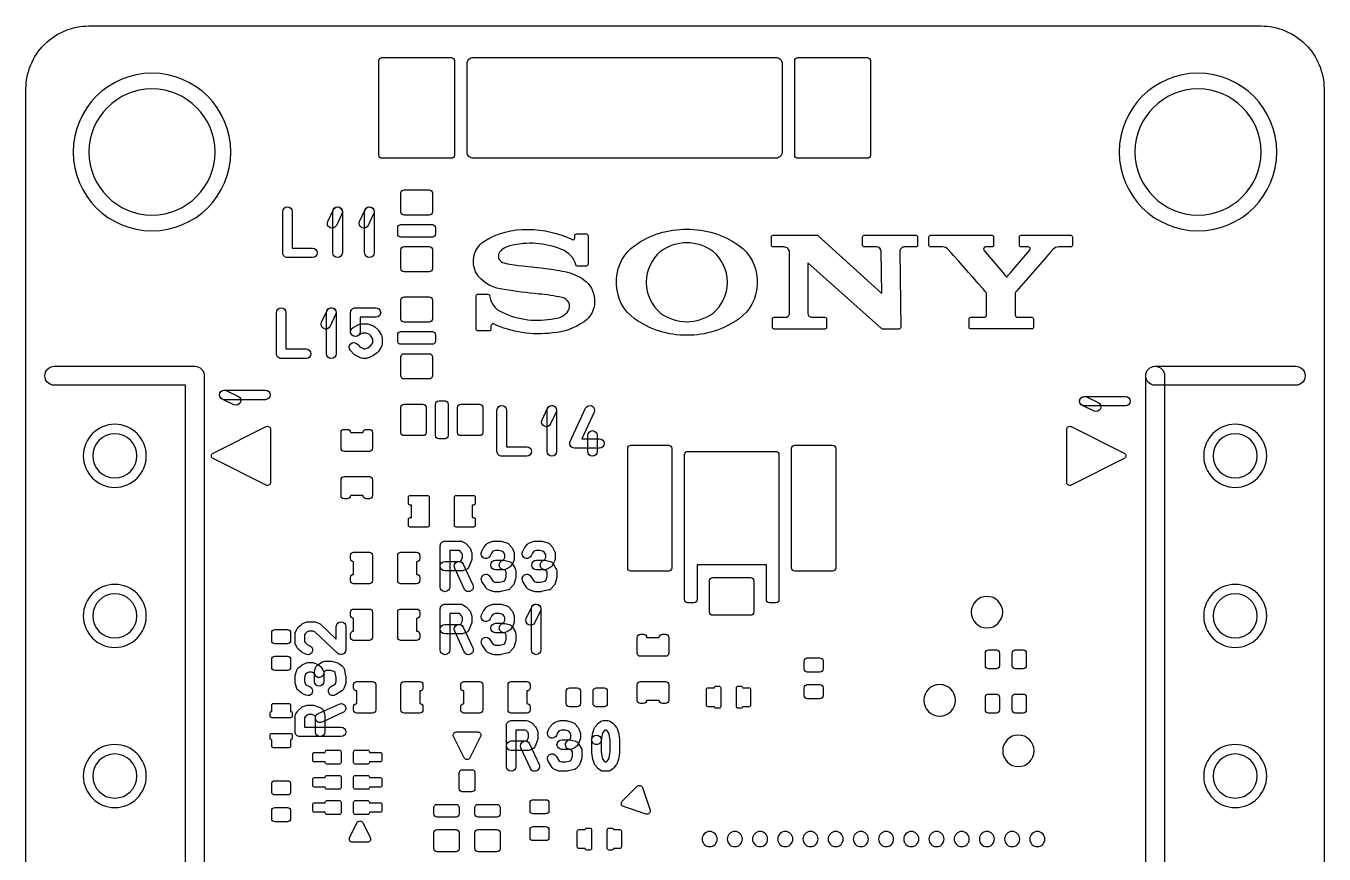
# Model space of a CAD drawing. Extents: x 0 to 20.6, y 0 to 50.
# Drawn here: x 0 to 20.6, y 36.86 to 50 of the extents above; entities that cross this region are included whole.
import ezdxf

# ---------------------------------------------------------------- set-up
doc = ezdxf.new("R2010")
doc.units = 0
for name, color, linetype in [('HOLE_1_6', 7, 'CONTINUOUS'), ('NC_Resist-A', 221, 'CONTINUOUS'), ('NC_Symbol-A', 140, 'CONTINUOUS'), ('OUTLINE', 7, 'CONTINUOUS')]:
    doc.layers.add(name, color=color, linetype=linetype)

msp = doc.modelspace()

# ---------------------------------------------------------------- linework, layer by layer
at = {"layer": 'HOLE_1_6'}
for points in [[(3, 48, 1), (1, 48, 1), (3, 48)], [(19.6, 48, 1), (17.6, 48, 1), (19.6, 48)], [(1.76, 43.18, 1), (1.06, 43.18, 1), (1.76, 43.18)], [(19.54, 43.18, 1), (18.84, 43.18, 1), (19.54, 43.18)], [(1.76, 40.64, 1), (1.06, 40.64, 1), (1.76, 40.64)], [(19.54, 40.64, 1), (18.84, 40.64, 1), (19.54, 40.64)], [(1.76, 38.1, 1), (1.06, 38.1, 1), (1.76, 38.1)], [(19.54, 38.1, 1), (18.84, 38.1, 1), (19.54, 38.1)]]:
    msp.add_lwpolyline(points, format="xyb", close=True, dxfattribs=at)
at = {"layer": 'NC_Resist-A'}
for points in [[(5.6, 49.45, -0.414214), (5.65, 49.5), (6.75, 49.5, -0.414214), (6.8, 49.45), (6.8, 47.95, -0.414214), (6.75, 47.9), (5.65, 47.9, -0.414214), (5.6, 47.95)], [(12.2, 49.45, -0.414214), (12.25, 49.5), (13.35, 49.5, -0.414214), (13.4, 49.45), (13.4, 47.95, -0.414214), (13.35, 47.9), (12.25, 47.9, -0.414214), (12.2, 47.95)], [(3.25, 48, 1), (0.75, 48, 1), (3.25, 48)], [(19.85, 48, 1), (17.35, 48, 1), (19.85, 48)], [(6.4, 47.4, -0.414214), (6.45, 47.35), (6.45, 47.05, -0.414214), (6.4, 47), (6, 47, -0.414214), (5.95, 47.05), (5.95, 47.35, -0.414214), (6, 47.4)], [(6.4, 46.5, -0.414214), (6.45, 46.45), (6.45, 46.15, -0.414214), (6.4, 46.1), (6, 46.1, -0.414214), (5.95, 46.15), (5.95, 46.45, -0.414214), (6, 46.5)], [(6.4, 45.7, -0.414214), (6.45, 45.65), (6.45, 45.35, -0.414214), (6.4, 45.3), (6, 45.3, -0.414214), (5.95, 45.35), (5.95, 45.65, -0.414214), (6, 45.7)], [(6.4, 44.8, -0.414214), (6.45, 44.75), (6.45, 44.45, -0.414214), (6.4, 44.4), (6, 44.4, -0.414214), (5.95, 44.45), (5.95, 44.75, -0.414214), (6, 44.8)], [(5.95, 43.95, -0.414214), (6, 44), (6.3, 44, -0.414214), (6.35, 43.95), (6.35, 43.55, -0.414214), (6.3, 43.5), (6, 43.5, -0.414214), (5.95, 43.55)], [(6.85, 43.95, -0.414214), (6.9, 44), (7.2, 44, -0.414214), (7.25, 43.95), (7.25, 43.55, -0.414214), (7.2, 43.5), (6.9, 43.5, -0.414214), (6.85, 43.55)], [(1.41, 42.68, 1), (1.41, 43.68, 1), (1.41, 42.68)], [(19.19, 42.68, 1), (19.19, 43.68, 1), (19.19, 42.68)], [(5.05, 43.25, -0.414214), (5, 43.3), (5, 43.55, -0.414214), (5.05, 43.6), (5.1, 43.6, -0.414214), (5.15, 43.55), (5.15, 43.55), (5.35, 43.55), (5.35, 43.55, -0.414214), (5.4, 43.6), (5.45, 43.6, -0.414214), (5.5, 43.55), (5.5, 43.3, -0.414214), (5.45, 43.25)], [(9.55, 43.3, -0.414214), (9.6, 43.35), (10.2, 43.35, -0.414214), (10.25, 43.3), (10.25, 41.4, -0.414214), (10.2, 41.35), (9.6, 41.35, -0.414214), (9.55, 41.4)], [(12.85, 41.4, -0.414214), (12.8, 41.35), (12.2, 41.35, -0.414214), (12.15, 41.4), (12.15, 43.3, -0.414214), (12.2, 43.35), (12.8, 43.35, -0.414214), (12.85, 43.3)], [(5.45, 42.85, -0.414214), (5.5, 42.8), (5.5, 42.55, -0.414214), (5.45, 42.5), (5.4, 42.5, -0.414214), (5.35, 42.55), (5.35, 42.55), (5.15, 42.55), (5.15, 42.55, -0.414214), (5.1, 42.5), (5.05, 42.5, -0.414214), (5, 42.55), (5, 42.8, -0.414214), (5.05, 42.85)], [(6.4, 42.075, -0.414214), (6.375, 42.05), (6.095, 42.05, -0.414214), (6.07, 42.075), (6.07, 42.175, -0.414214), (6.095, 42.2), (6.12, 42.2), (6.12, 42.4), (6.095, 42.4, -0.414214), (6.07, 42.425), (6.07, 42.525, -0.414214), (6.095, 42.55), (6.375, 42.55, -0.414214), (6.4, 42.525)], [(6.8, 42.525, -0.414214), (6.825, 42.55), (7.105, 42.55, -0.414214), (7.13, 42.525), (7.13, 42.425, -0.414214), (7.105, 42.4), (7.08, 42.4), (7.08, 42.2), (7.105, 42.2, -0.414214), (7.13, 42.175), (7.13, 42.075, -0.414214), (7.105, 42.05), (6.825, 42.05, -0.414214), (6.8, 42.075)], [(5.5, 41.2, -0.414214), (5.45, 41.15), (5.2, 41.15, -0.414214), (5.15, 41.2), (5.15, 41.25, -0.414214), (5.2, 41.3), (5.2, 41.3), (5.2, 41.5), (5.2, 41.5, -0.414214), (5.15, 41.55), (5.15, 41.6, -0.414214), (5.2, 41.65), (5.45, 41.65, -0.414214), (5.5, 41.6)], [(5.9, 41.6, -0.414214), (5.95, 41.65), (6.2, 41.65, -0.414214), (6.25, 41.6), (6.25, 41.55, -0.414214), (6.2, 41.5), (6.2, 41.5), (6.2, 41.3), (6.2, 41.3, -0.414214), (6.25, 41.25), (6.25, 41.2, -0.414214), (6.2, 41.15), (5.95, 41.15, -0.414214), (5.9, 41.2)], [(11.5, 41.25, -0.414214), (11.55, 41.2), (11.55, 40.7, -0.414214), (11.5, 40.65), (10.9, 40.65, -0.414214), (10.85, 40.7), (10.85, 41.2, -0.414214), (10.9, 41.25)], [(1.41, 40.14, 1), (1.41, 41.14, 1), (1.41, 40.14)], [(19.19, 40.14, 1), (19.19, 41.14, 1), (19.19, 40.14)], [(15.25, 40.95, 1), (15.25, 40.45, 1), (15.25, 40.95)], [(5.5, 40.3, -0.414214), (5.45, 40.25), (5.2, 40.25, -0.414214), (5.15, 40.3), (5.15, 40.35, -0.414214), (5.2, 40.4), (5.2, 40.4), (5.2, 40.6), (5.2, 40.6, -0.414214), (5.15, 40.65), (5.15, 40.7, -0.414214), (5.2, 40.75), (5.45, 40.75, -0.414214), (5.5, 40.7)], [(5.9, 40.7, -0.414214), (5.95, 40.75), (6.2, 40.75, -0.414214), (6.25, 40.7), (6.25, 40.65, -0.414214), (6.2, 40.6), (6.2, 40.6), (6.2, 40.4), (6.2, 40.4, -0.414214), (6.25, 40.35), (6.25, 40.3, -0.414214), (6.2, 40.25), (5.95, 40.25, -0.414214), (5.9, 40.3)], [(4.15, 40.425, -0.414214), (4.2, 40.375), (4.2, 40.25, -0.414214), (4.15, 40.2), (3.95, 40.2, -0.414214), (3.9, 40.25), (3.9, 40.375, -0.414214), (3.95, 40.425)], [(9.75, 40, -0.414214), (9.7, 40.05), (9.7, 40.3, -0.414214), (9.75, 40.35), (9.8, 40.35, -0.414214), (9.85, 40.3), (9.85, 40.3), (10.05, 40.3), (10.05, 40.3, -0.414214), (10.1, 40.35), (10.15, 40.35, -0.414214), (10.2, 40.3), (10.2, 40.05, -0.414214), (10.15, 40)], [(3.95, 39.775, -0.414214), (3.9, 39.825), (3.9, 39.95, -0.414214), (3.95, 40), (4.15, 40, -0.414214), (4.2, 39.95), (4.2, 39.825, -0.414214), (4.15, 39.775)], [(12.6, 39.975, -0.414214), (12.65, 39.925), (12.65, 39.8, -0.414214), (12.6, 39.75), (12.4, 39.75, -0.414214), (12.35, 39.8), (12.35, 39.925, -0.414214), (12.4, 39.975)], [(15.225, 40.05, -0.414214), (15.275, 40.1), (15.4, 40.1, -0.414214), (15.45, 40.05), (15.45, 39.85, -0.414214), (15.4, 39.8), (15.275, 39.8, -0.414214), (15.225, 39.85)], [(15.875, 39.85, -0.414214), (15.825, 39.8), (15.7, 39.8, -0.414214), (15.65, 39.85), (15.65, 40.05, -0.414214), (15.7, 40.1), (15.825, 40.1, -0.414214), (15.875, 40.05)], [(5.55, 39.15, -0.414214), (5.5, 39.1), (5.25, 39.1, -0.414214), (5.2, 39.15), (5.2, 39.2, -0.414214), (5.25, 39.25), (5.25, 39.25), (5.25, 39.45), (5.25, 39.45, -0.414214), (5.2, 39.5), (5.2, 39.55, -0.414214), (5.25, 39.6), (5.5, 39.6, -0.414214), (5.55, 39.55)], [(5.95, 39.55, -0.414214), (6, 39.6), (6.25, 39.6, -0.414214), (6.3, 39.55), (6.3, 39.5, -0.414214), (6.25, 39.45), (6.25, 39.45), (6.25, 39.25), (6.25, 39.25, -0.414214), (6.3, 39.2), (6.3, 39.15, -0.414214), (6.25, 39.1), (6, 39.1, -0.414214), (5.95, 39.15)], [(7.25, 39.15, -0.414214), (7.2, 39.1), (6.95, 39.1, -0.414214), (6.9, 39.15), (6.9, 39.2, -0.414214), (6.95, 39.25), (6.95, 39.25), (6.95, 39.45), (6.95, 39.45, -0.414214), (6.9, 39.5), (6.9, 39.55, -0.414214), (6.95, 39.6), (7.2, 39.6, -0.414214), (7.25, 39.55)], [(7.65, 39.55, -0.414214), (7.7, 39.6), (7.95, 39.6, -0.414214), (8, 39.55), (8, 39.5, -0.414214), (7.95, 39.45), (7.95, 39.45), (7.95, 39.25), (7.95, 39.25, -0.414214), (8, 39.2), (8, 39.15, -0.414214), (7.95, 39.1), (7.7, 39.1, -0.414214), (7.65, 39.15)], [(10.15, 39.6, -0.414214), (10.2, 39.55), (10.2, 39.3, -0.414214), (10.15, 39.25), (10.1, 39.25, -0.414214), (10.05, 39.3), (10.05, 39.3), (9.85, 39.3), (9.85, 39.3, -0.414214), (9.8, 39.25), (9.75, 39.25, -0.414214), (9.7, 39.3), (9.7, 39.55, -0.414214), (9.75, 39.6)], [(8.575, 39.45, -0.414214), (8.625, 39.5), (8.75, 39.5, -0.414214), (8.8, 39.45), (8.8, 39.25, -0.414214), (8.75, 39.2), (8.625, 39.2, -0.414214), (8.575, 39.25)], [(9.225, 39.25, -0.414214), (9.175, 39.2), (9.05, 39.2, -0.414214), (9, 39.25), (9, 39.45, -0.414214), (9.05, 39.5), (9.175, 39.5, -0.414214), (9.225, 39.45)], [(11.025, 39.2, -0.414214), (11, 39.175), (10.95, 39.175, -0.414214), (10.925, 39.2), (10.925, 39.2), (10.825, 39.2, -0.414214), (10.8, 39.225), (10.8, 39.475, -0.414214), (10.825, 39.5), (10.925, 39.5), (10.925, 39.5, -0.414214), (10.95, 39.525), (11, 39.525, -0.414214), (11.025, 39.5)], [(11.275, 39.5, -0.414214), (11.3, 39.525), (11.35, 39.525, -0.414214), (11.375, 39.5), (11.375, 39.5), (11.475, 39.5, -0.414214), (11.5, 39.475), (11.5, 39.225, -0.414214), (11.475, 39.2), (11.375, 39.2), (11.375, 39.2, -0.414214), (11.35, 39.175), (11.3, 39.175, -0.414214), (11.275, 39.2)], [(12.4, 39.325, -0.414214), (12.35, 39.375), (12.35, 39.5, -0.414214), (12.4, 39.55), (12.6, 39.55, -0.414214), (12.65, 39.5), (12.65, 39.375, -0.414214), (12.6, 39.325)], [(14.5, 39.55, 1), (14.5, 39.05, 1), (14.5, 39.55)], [(15.225, 39.35, -0.414214), (15.275, 39.4), (15.4, 39.4, -0.414214), (15.45, 39.35), (15.45, 39.15, -0.414214), (15.4, 39.1), (15.275, 39.1, -0.414214), (15.225, 39.15)], [(15.875, 39.15, -0.414214), (15.825, 39.1), (15.7, 39.1, -0.414214), (15.65, 39.15), (15.65, 39.35, -0.414214), (15.7, 39.4), (15.825, 39.4, -0.414214), (15.875, 39.35)], [(3.9, 39.025, -0.414214), (3.875, 39.05), (3.875, 39.1, -0.414214), (3.9, 39.125), (3.9, 39.125), (3.9, 39.225, -0.414214), (3.925, 39.25), (4.175, 39.25, -0.414214), (4.2, 39.225), (4.2, 39.125), (4.2, 39.125, -0.414214), (4.225, 39.1), (4.225, 39.05, -0.414214), (4.2, 39.025)], [(4.2, 38.775, -0.414214), (4.225, 38.75), (4.225, 38.7, -0.414214), (4.2, 38.675), (4.2, 38.675), (4.2, 38.575, -0.414214), (4.175, 38.55), (3.925, 38.55, -0.414214), (3.9, 38.575), (3.9, 38.675), (3.9, 38.675, -0.414214), (3.875, 38.7), (3.875, 38.75, -0.414214), (3.9, 38.775)], [(15.5, 38.5, 1), (16, 38.5, 1), (15.5, 38.5)], [(1.41, 37.6, 1), (1.41, 38.6, 1), (1.41, 37.6)], [(19.19, 37.6, 1), (19.19, 38.6, 1), (19.19, 37.6)], [(5, 38.315, -0.414214), (4.975, 38.29), (4.775, 38.29, -0.414214), (4.75, 38.315), (4.75, 38.325), (4.575, 38.325, -0.414214), (4.55, 38.35), (4.55, 38.45, -0.414214), (4.575, 38.475), (4.75, 38.475), (4.75, 38.485, -0.414214), (4.775, 38.51), (4.975, 38.51, -0.414214), (5, 38.485)], [(5.2, 38.485, -0.414214), (5.225, 38.51), (5.425, 38.51, -0.414214), (5.45, 38.485), (5.45, 38.475), (5.625, 38.475, -0.414214), (5.65, 38.45), (5.65, 38.35, -0.414214), (5.625, 38.325), (5.45, 38.325), (5.45, 38.315, -0.414214), (5.425, 38.29), (5.225, 38.29, -0.414214), (5.2, 38.315)], [(6.875, 38.15, -0.414214), (6.925, 38.2), (7.075, 38.2, -0.414214), (7.125, 38.15), (7.125, 37.9, -0.414214), (7.075, 37.85), (6.925, 37.85, -0.414214), (6.875, 37.9)], [(4.15, 38.025, -0.414214), (4.2, 37.975), (4.2, 37.85, -0.414214), (4.15, 37.8), (3.95, 37.8, -0.414214), (3.9, 37.85), (3.9, 37.975, -0.414214), (3.95, 38.025)], [(5, 37.915, -0.414214), (4.975, 37.89), (4.775, 37.89, -0.414214), (4.75, 37.915), (4.75, 37.925), (4.575, 37.925, -0.414214), (4.55, 37.95), (4.55, 38.05, -0.414214), (4.575, 38.075), (4.75, 38.075), (4.75, 38.085, -0.414214), (4.775, 38.11), (4.975, 38.11, -0.414214), (5, 38.085)], [(5.2, 38.085, -0.414214), (5.225, 38.11), (5.425, 38.11, -0.414214), (5.45, 38.085), (5.45, 38.075), (5.625, 38.075, -0.414214), (5.65, 38.05), (5.65, 37.95, -0.414214), (5.625, 37.925), (5.45, 37.925), (5.45, 37.915, -0.414214), (5.425, 37.89), (5.225, 37.89, -0.414214), (5.2, 37.915)], [(5, 37.515, -0.414214), (4.975, 37.49), (4.775, 37.49, -0.414214), (4.75, 37.515), (4.75, 37.525), (4.575, 37.525, -0.414214), (4.55, 37.55), (4.55, 37.65, -0.414214), (4.575, 37.675), (4.75, 37.675), (4.75, 37.685, -0.414214), (4.775, 37.71), (4.975, 37.71, -0.414214), (5, 37.685)], [(5.2, 37.685, -0.414214), (5.225, 37.71), (5.425, 37.71, -0.414214), (5.45, 37.685), (5.45, 37.675), (5.625, 37.675, -0.414214), (5.65, 37.65), (5.65, 37.55, -0.414214), (5.625, 37.525), (5.45, 37.525), (5.45, 37.515, -0.414214), (5.425, 37.49), (5.225, 37.49, -0.414214), (5.2, 37.515)], [(8.25, 37.725, -0.414214), (8.3, 37.675), (8.3, 37.55, -0.414214), (8.25, 37.5), (8.05, 37.5, -0.414214), (8, 37.55), (8, 37.675, -0.414214), (8.05, 37.725)], [(3.95, 37.375, -0.414214), (3.9, 37.425), (3.9, 37.55, -0.414214), (3.95, 37.6), (4.15, 37.6, -0.414214), (4.2, 37.55), (4.2, 37.425, -0.414214), (4.15, 37.375)], [(6.825, 37.65, -0.414214), (6.875, 37.6), (6.875, 37.5, -0.414214), (6.825, 37.45), (6.525, 37.45, -0.414214), (6.475, 37.5), (6.475, 37.6, -0.414214), (6.525, 37.65)], [(7.475, 37.65, -0.414214), (7.525, 37.6), (7.525, 37.5, -0.414214), (7.475, 37.45), (7.175, 37.45, -0.414214), (7.125, 37.5), (7.125, 37.6, -0.414214), (7.175, 37.65)], [(8.05, 37.075, -0.414214), (8, 37.125), (8, 37.25, -0.414214), (8.05, 37.3), (8.25, 37.3, -0.414214), (8.3, 37.25), (8.3, 37.125, -0.414214), (8.25, 37.075)], [(6.825, 37.25, -0.414214), (6.875, 37.2), (6.875, 36.95, -0.414214), (6.825, 36.9), (6.525, 36.9, -0.414214), (6.475, 36.95), (6.475, 37.2, -0.414214), (6.525, 37.25)], [(7.475, 37.25, -0.414214), (7.525, 37.2), (7.525, 36.95, -0.414214), (7.475, 36.9), (7.175, 36.9, -0.414214), (7.125, 36.95), (7.125, 37.2, -0.414214), (7.175, 37.25)], [(8.975, 36.95, -0.414214), (8.95, 36.925), (8.9, 36.925, -0.414214), (8.875, 36.95), (8.875, 36.95), (8.775, 36.95, -0.414214), (8.75, 36.975), (8.75, 37.225, -0.414214), (8.775, 37.25), (8.875, 37.25), (8.875, 37.25, -0.414214), (8.9, 37.275), (8.95, 37.275, -0.414214), (8.975, 37.25)], [(9.225, 37.25, -0.414214), (9.25, 37.275), (9.3, 37.275, -0.414214), (9.325, 37.25), (9.325, 37.25), (9.425, 37.25, -0.414214), (9.45, 37.225), (9.45, 36.975, -0.414214), (9.425, 36.95), (9.325, 36.95), (9.325, 36.95, -0.414214), (9.3, 36.925), (9.25, 36.925, -0.414214), (9.225, 36.95)], [(10.85, 37.22, 1), (10.85, 36.98, 1), (10.85, 37.22)], [(11.25, 37.22, 1), (11.25, 36.98, 1), (11.25, 37.22)], [(11.65, 37.22, 1), (11.65, 36.98, 1), (11.65, 37.22)], [(12.05, 37.22, 1), (12.05, 36.98, 1), (12.05, 37.22)], [(12.45, 37.22, 1), (12.45, 36.98, 1), (12.45, 37.22)], [(12.85, 37.22, 1), (12.85, 36.98, 1), (12.85, 37.22)], [(13.25, 37.22, 1), (13.25, 36.98, 1), (13.25, 37.22)], [(13.65, 37.22, 1), (13.65, 36.98, 1), (13.65, 37.22)], [(14.05, 37.22, 1), (14.05, 36.98, 1), (14.05, 37.22)], [(14.45, 37.22, 1), (14.45, 36.98, 1), (14.45, 37.22)], [(14.85, 37.22, 1), (14.85, 36.98, 1), (14.85, 37.22)], [(15.25, 37.22, 1), (15.25, 36.98, 1), (15.25, 37.22)], [(15.65, 37.22, 1), (15.65, 36.98, 1), (15.65, 37.22)], [(16.05, 37.22, 1), (16.05, 36.98, 1), (16.05, 37.22)]]:
    msp.add_lwpolyline(points, format="xyb", close=True, dxfattribs=at)
at = {"layer": 'NC_Symbol-A'}
for points in [[(11.9, 49.5, -0.414214), (12, 49.4), (12, 48, -0.414214), (11.9, 47.9), (7.1, 47.9, -0.414214), (7, 48), (7, 49.4, -0.414214), (7.1, 49.5)], [(4.075, 47.05377, -1), (4.225, 47.05377), (4.225, 46.475), (4.5474, 46.475, -1), (4.5474, 46.325), (4.15, 46.325, -0.414214), (4.075, 46.4)], [(4.92634, 46.83512, -1), (4.79054, 46.89884), (4.8782, 47.08563, -1), (5.014, 47.02191)], [(4.8711, 47.05377, -1), (5.0211, 47.05377), (5.0211, 46.4, -1), (4.8711, 46.4)], [(5.43024, 46.83512, -1), (5.29444, 46.89884), (5.3821, 47.08563, -1), (5.5179, 47.02191)], [(5.375, 47.05377, -1), (5.525, 47.05377), (5.525, 46.4, -1), (5.375, 46.4)], [(6.5, 46.7, -0.414214), (6.45, 46.65), (5.95, 46.65, -0.414214), (5.9, 46.7), (5.9, 46.8, -0.414214), (5.95, 46.85), (6.45, 46.85, -0.414214), (6.5, 46.8)], [(7.4177, 45.27288, 0.459893), (7.37871, 45.24071), (7.3787, 45.18655, -0.414214), (7.3537, 45.16155), (7.17138, 45.16155, -0.414214), (7.14638, 45.18655), (7.14638, 45.72222, -0.414214), (7.17138, 45.74722), (7.33215, 45.74722, -0.383553), (7.35701, 45.72486), (7.35701, 45.72486, 0.273175), (7.55491, 45.45849), (7.55491, 45.45849, -0.012491), (7.55605, 45.45798), (7.55605, 45.45798, 0.166966), (8.38713, 45.35982), (8.38713, 45.35982, -0.04013), (8.3911, 45.36036), (8.3911, 45.36036, 0.231832), (8.60706, 45.48072), (8.60706, 45.48072, 0.52273), (8.509, 45.68961), (8.509, 45.68961, -0.017166), (8.50732, 45.68996), (8.50732, 45.68996, 0.041971), (8.13753, 45.74699), (8.13753, 45.74699, -0.005612), (8.13697, 45.74703), (8.13697, 45.74703, -0.020247), (7.58813, 45.81994), (7.58813, 45.81994, -0.206989), (7.17631, 46.03305), (7.17631, 46.03305, -0.013264), (7.1755, 46.0341), (7.1755, 46.0341, -0.418608), (7.26451, 46.58215), (7.26451, 46.58215, -0.015286), (7.26578, 46.583), (7.26578, 46.583, -0.147186), (7.96975, 46.77282), (7.96975, 46.77282, -0.0012), (7.96987, 46.77282), (7.96987, 46.77282, -0.111812), (8.6688, 46.61088), (8.6688, 46.61088, 0.521049), (8.71067, 46.64056), (8.71067, 46.64056, -0.0016), (8.71067, 46.64072), (8.71067, 46.67477, -0.414214), (8.73567, 46.69977), (8.89518, 46.69977, -0.414214), (8.92018, 46.67477), (8.92018, 46.21497, -0.414214), (8.89518, 46.18997), (8.7518, 46.18998, -0.333695), (8.72779, 46.20801), (8.72779, 46.20801, 0.235483), (8.50148, 46.45332), (8.50148, 46.45332, -0.008078), (8.50073, 46.45362), (8.50073, 46.45362, 0.165384), (7.677, 46.50953), (7.677, 46.50953, -0.014897), (7.67555, 46.50919), (7.67555, 46.50919, 0.176821), (7.51631, 46.41145), (7.51631, 46.41145, 0.478388), (7.56217, 46.24913), (7.56217, 46.24913, 0.060279), (7.67637, 46.22086), (7.67637, 46.22086, -0.007356), (7.6771, 46.22077), (7.6771, 46.22077, 0.008799), (8.24975, 46.15327), (8.24975, 46.15327, -0.007753), (8.25052, 46.15318), (8.25052, 46.15318, -0.026582), (8.59214, 46.09275), (8.59214, 46.09275, -0.002668), (8.5924, 46.09269), (8.5924, 46.09269, -0.108864), (8.88647, 45.94842), (8.88647, 45.94842, -0.018728), (8.88789, 45.9472), (8.88789, 45.9472, -0.217125), (9.0251, 45.61827), (9.0251, 45.61827, -0.242861), (8.85909, 45.30852), (8.85909, 45.30852, -0.007933), (8.85843, 45.30808), (8.85843, 45.30808, -0.129931), (8.35568, 45.1296), (8.35568, 45.1296, -0.005445), (8.35514, 45.12953), (8.35514, 45.12953, -0.14), (7.4177, 45.27288)], [(9.65808, 45.35544, -0.232844), (9.37256, 45.88683), (9.37256, 45.88683, -0.017962), (9.37078, 45.93778), (9.37078, 45.93778, -0.018288), (9.37297, 45.98964), (9.37297, 45.98964, -0.232848), (9.6626, 46.5188), (9.6626, 46.5188, -0.159925), (10.48744, 46.7737), (10.48744, 46.7737, -0.159925), (11.31228, 46.5188), (11.31228, 46.5188, -0.232853), (11.60192, 45.98963), (11.60192, 45.98963, -0.018263), (11.6041, 45.93784), (11.6041, 45.93784, -0.0011), (11.6041, 45.93773), (11.6041, 45.93773, -0.017944), (11.60233, 45.88683), (11.60233, 45.88683, -0.232848), (11.31679, 45.35544), (11.31679, 45.35544, -0.161133), (10.48743, 45.09424), (10.48743, 45.09424, -0.161131), (9.65808, 45.35544)], [(10.90678, 45.4454, 0.020076), (10.90835, 45.44665), (10.90835, 45.44665, 0.214205), (11.13126, 45.92473), (11.13126, 45.94311, 0.214244), (10.90827, 46.42125), (10.90827, 46.42125, 0.020131), (10.9067, 46.42251), (10.9067, 46.42251, 0.326897), (10.06818, 46.42251), (10.06818, 46.42251, 0.020131), (10.06661, 46.42125), (10.06661, 46.42125, 0.214244), (9.84362, 45.94311), (9.84362, 45.92473, 0.214205), (10.06653, 45.44665), (10.06653, 45.44665, 0.020076), (10.0681, 45.4454), (10.0681, 45.4454, 0.326974), (10.90678, 45.4454)], [(12.40582, 46.24288), (12.40597, 45.43888, 0.414165), (12.46681, 45.37805), (12.67923, 45.37805, -0.414214), (12.70423, 45.35305), (12.70423, 45.21729, -0.414214), (12.67923, 45.19229), (11.87101, 45.19229, -0.414214), (11.84601, 45.21729), (11.84601, 45.35305, -0.414214), (11.87101, 45.37805), (12.05771, 45.37805, 0.414214), (12.11855, 45.43889), (12.11855, 46.4029, 0.414214), (12.02729, 46.49416), (11.85524, 46.49416, -0.414214), (11.83024, 46.51916), (11.83024, 46.65521, -0.414214), (11.85524, 46.68021), (12.55165, 46.68021, -0.185638), (12.5684, 46.67377), (13.58333, 45.75787), (13.57215, 46.41953, 0.409295), (13.49611, 46.4943), (13.30152, 46.4943, -0.414214), (13.27652, 46.5193), (13.27652, 46.65505, -0.414214), (13.30152, 46.68005), (14.12546, 46.68005, -0.414214), (14.15046, 46.65505), (14.15046, 46.5193, -0.414214), (14.12546, 46.4943), (13.94191, 46.4943, 0.418174), (13.86586, 46.41723), (13.88183, 45.21751, -0.418111), (13.85683, 45.19218), (13.59243, 45.19218, -0.184144), (13.57579, 45.19853)], [(14.96713, 45.35347, -0.414448), (14.99215, 45.37847), (15.20437, 45.37833, 0.414286), (15.24496, 45.41887), (15.24511, 45.7508, 0.175498), (15.23806, 45.77028), (15.22838, 45.7819), (15.21929, 45.79246), (15.20577, 45.80801), (15.18826, 45.82806), (15.1672, 45.85211), (15.11617, 45.91026), (15.02391, 46.01513), (14.95702, 46.09105), (14.85737, 46.20403), (14.79648, 46.27299), (14.72222, 46.35696), (14.68919, 46.39422), (14.67893, 46.40574), (14.63697, 46.45234, 0.212542), (14.54278, 46.49427), (14.35585, 46.49427, -0.414214), (14.33085, 46.51927), (14.33085, 46.65512, -0.414214), (14.35585, 46.68012), (15.33058, 46.68012, -0.414214), (15.35558, 46.65512), (15.35558, 46.51949, -0.414214), (15.33058, 46.49449), (15.22614, 46.49449, 0.636418), (15.2028, 46.44456), (15.31849, 46.30619), (15.50133, 46.08732), (15.54111, 46.03962, -0.000566), (15.54115, 46.03958), (15.55481, 46.02313, -0.001562), (15.55491, 46.02301), (15.56249, 46.01376), (15.56958, 46.02169), (15.57516, 46.02813), (15.595, 46.05124), (15.6244, 46.08562), (15.70231, 46.17694), (15.76801, 46.25403), (15.92985, 46.44413, 0.639177), (15.90668, 46.49427), (15.79129, 46.49427, -0.414214), (15.76629, 46.51927), (15.76629, 46.65512, -0.414214), (15.79129, 46.68012), (16.58127, 46.68012, -0.414214), (16.60627, 46.65512), (16.60627, 46.51927, -0.414214), (16.58127, 46.49427), (16.39095, 46.49427, 0.215492), (16.29581, 46.45127), (16.25583, 46.40583), (16.05329, 46.17477), (15.71981, 45.79422, -0.000283), (15.71979, 45.7942), (15.70683, 45.77944, 0.182333), (15.69925, 45.75935), (15.69925, 45.41905, 0.414214), (15.73981, 45.37849), (15.96166, 45.37849, -0.414214), (15.98666, 45.35349), (15.98666, 45.21769, -0.414214), (15.96166, 45.19269), (14.99213, 45.19269, -0.414214), (14.96713, 45.21769)], [(3.975, 45.45377, -1), (4.125, 45.45377), (4.125, 44.875), (4.4474, 44.875, -1), (4.4474, 44.725), (4.05, 44.725, -0.414214), (3.975, 44.8)], [(4.82634, 45.23512, -1), (4.69054, 45.29884), (4.7782, 45.48563, -1), (4.914, 45.42191)], [(4.7711, 45.45377, -1), (4.9211, 45.45377), (4.9211, 44.8, -1), (4.7711, 44.8)], [(5.55455, 45.52877, -1), (5.55455, 45.37877), (5.30227, 45.37877), (5.30227, 45.14811, -1), (5.15227, 45.14811), (5.15227, 45.45377, -0.414214), (5.22727, 45.52877)], [(5.26315, 45.08225, -1), (5.19139, 45.21397), (5.2849, 45.26492, -0.125359), (5.32078, 45.27406), (5.41429, 45.27406, -0.087342), (5.4399, 45.26955), (5.51003, 45.24407, -0.097489), (5.53484, 45.22911), (5.58159, 45.18666, -0.071267), (5.59515, 45.17027), (5.6419, 45.09386, -0.138125), (5.65292, 45.05472), (5.65292, 44.95283, -0.138125), (5.6419, 44.91369), (5.59515, 44.83728, -0.098704), (5.57525, 44.81574), (5.50512, 44.76479, -0.070084), (5.48664, 44.75498), (5.41651, 44.72951, -0.087308), (5.39091, 44.725), (5.34416, 44.725, -0.125359), (5.30828, 44.73414), (5.21477, 44.78508, -0.082555), (5.19539, 44.80023), (5.14864, 44.85118, -1), (5.25916, 44.9526), (5.29748, 44.91084), (5.36326, 44.875), (5.37771, 44.875), (5.42551, 44.89236), (5.475, 44.92831), (5.50292, 44.97395), (5.50292, 45.0336), (5.4728, 45.08283), (5.44493, 45.10813), (5.40109, 45.12406), (5.33989, 45.12406)], [(6.5, 45, -0.414214), (6.45, 44.95), (5.95, 44.95, -0.414214), (5.9, 45), (5.9, 45.1, -0.414214), (5.95, 45.15), (6.45, 45.15, -0.414214), (6.5, 45.1)], [(0.45, 11.28, -1), (0.45, 11.58), (2.53, 11.58), (2.53, 44.3), (0.45, 44.3, -1), (0.45, 44.6), (2.68, 44.6, -0.414214), (2.83, 44.45), (2.83, 11.43, -0.414214), (2.68, 11.28)], [(17.77, 44.45, -1), (18.07, 44.45), (18.07, 11.58), (20.15, 11.58, -1), (20.15, 11.28), (17.92, 11.28, -0.414214), (17.77, 11.43)], [(20.15, 44.6, -1), (20.15, 44.3), (17.92, 44.3, -1), (17.92, 44.6)], [(3.36488, 44.12634, -1), (3.30116, 43.99054), (3.11437, 44.0782, -1), (3.17809, 44.214)], [(3.14623, 44.0711, -1), (3.14623, 44.2211), (3.8, 44.2211, -1), (3.8, 44.0711)], [(17.01488, 44.02634, -1), (16.95116, 43.89054), (16.76437, 43.9782, -1), (16.82809, 44.114)], [(16.79623, 43.9711, -1), (16.79623, 44.1211), (17.45, 44.1211, -1), (17.45, 43.9711)], [(6.65, 44.05, -0.414214), (6.7, 44), (6.7, 43.5, -0.414214), (6.65, 43.45), (6.55, 43.45, -0.414214), (6.5, 43.5), (6.5, 44, -0.414214), (6.55, 44.05)], [(7.475, 43.90377, -1), (7.625, 43.90377), (7.625, 43.325), (7.9474, 43.325, -1), (7.9474, 43.175), (7.55, 43.175, -0.414214), (7.475, 43.25)], [(8.32634, 43.68512, -1), (8.19054, 43.74884), (8.2782, 43.93563, -1), (8.414, 43.87191)], [(8.2711, 43.90377, -1), (8.4211, 43.90377), (8.4211, 43.25, -1), (8.2711, 43.25)], [(8.88138, 43.93546, -1), (9.01732, 43.87208), (8.82162, 43.45236), (9.1013, 43.45236, -1), (9.1013, 43.30236), (8.7039, 43.30236, -0.548562), (8.63593, 43.40905)], [(3.883, 42.7609, -0.55752), (3.81064, 42.71618), (2.97244, 43.13528, -0.617992), (2.97244, 43.22472), (3.81064, 43.64382, -0.55752), (3.883, 43.5991)], [(8.91526, 43.50472, -1), (9.06526, 43.50472), (9.06526, 43.25, -1), (8.91526, 43.25)], [(16.517, 43.5991, -0.55752), (16.58936, 43.64382), (17.42756, 43.22472, -0.617992), (17.42756, 43.13528), (16.58936, 42.71618, -0.55752), (16.517, 42.7609)], [(11.9, 43.25, -0.414214), (11.95, 43.2), (11.95, 40.9, -0.414214), (11.9, 40.85), (11.8, 40.85, -0.414214), (11.75, 40.9), (11.75, 41.45), (10.65, 41.45), (10.65, 40.9, -0.414214), (10.6, 40.85), (10.5, 40.85, -0.414214), (10.45, 40.9), (10.45, 43.2, -0.414214), (10.5, 43.25)], [(6.725, 41.1, -1), (6.575, 41.1), (6.575, 41.75377, -0.414214), (6.65, 41.82877), (6.89545, 41.82877, -0.140123), (6.93509, 41.81744), (6.976, 41.79197, -0.06792), (6.99161, 41.77902), (7.03837, 41.72808, -0.103163), (7.05404, 41.70177), (7.07157, 41.65083, -0.083065), (7.07565, 41.62642), (7.07565, 41.55, -0.095726), (7.07025, 41.52206), (7.02934, 41.42017, -0.213313), (6.98534, 41.37762), (6.93859, 41.36064, -0.087308), (6.91299, 41.35613), (6.65, 41.35613, -1), (6.65, 41.50613), (6.89979, 41.50613), (6.90263, 41.50716), (6.92565, 41.56449), (6.92565, 41.61388), (6.91729, 41.63816), (6.88803, 41.67004), (6.87401, 41.67877), (6.725, 41.67877)], [(7.36816, 41.59513, -1), (7.23184, 41.65771), (7.25522, 41.70865, -0.061629), (7.2649, 41.72432), (7.30581, 41.77526, -0.137315), (7.33869, 41.79879), (7.40882, 41.82426, -0.087308), (7.43442, 41.82877), (7.52208, 41.82877, -0.070824), (7.54301, 41.82579), (7.63067, 41.80032, -0.154052), (7.66822, 41.77526), (7.70913, 41.72432, -0.061629), (7.71881, 41.70865), (7.74219, 41.65771, -0.108008), (7.74903, 41.62642), (7.74903, 41.55, -0.108008), (7.74219, 41.51871), (7.71881, 41.46777, -0.043087), (7.71244, 41.45655), (7.69491, 41.43107, -0.117879), (7.669, 41.40772), (7.62224, 41.38225, -0.125359), (7.58636, 41.37311), (7.45195, 41.37311, -1), (7.45195, 41.52311), (7.56726, 41.52311), (7.5815, 41.53086), (7.58519, 41.53623), (7.59903, 41.56639), (7.59903, 41.61003), (7.58636, 41.63764), (7.56608, 41.66288), (7.5114, 41.67877), (7.44762, 41.67877), (7.40962, 41.66497), (7.38767, 41.63764)], [(8.01816, 41.59513, -1), (7.88184, 41.65771), (7.90522, 41.70865, -0.061629), (7.9149, 41.72432), (7.95581, 41.77526, -0.137315), (7.98869, 41.79879), (8.05882, 41.82426, -0.087308), (8.08442, 41.82877), (8.17208, 41.82877, -0.070824), (8.19301, 41.82579), (8.28067, 41.80032, -0.154052), (8.31822, 41.77526), (8.35913, 41.72432, -0.061629), (8.36881, 41.70865), (8.39219, 41.65771, -0.108008), (8.39903, 41.62642), (8.39903, 41.55, -0.108008), (8.39219, 41.51871), (8.36881, 41.46777, -0.043087), (8.36244, 41.45655), (8.34491, 41.43107, -0.117879), (8.319, 41.40772), (8.27224, 41.38225, -0.125359), (8.23636, 41.37311), (8.10195, 41.37311, -1), (8.10195, 41.52311), (8.21726, 41.52311), (8.2315, 41.53086), (8.23519, 41.53623), (8.24903, 41.56639), (8.24903, 41.61003), (8.23636, 41.63764), (8.21608, 41.66288), (8.1614, 41.67877), (8.09762, 41.67877), (8.05962, 41.66497), (8.03767, 41.63764)], [(6.80391, 41.39985, -1), (6.94025, 41.46241), (7.0922, 41.13128, -1), (6.95586, 41.06872)], [(7.56721, 41.3756, -1), (7.60551, 41.52062), (7.6698, 41.50364, -0.193245), (7.71463, 41.47027), (7.76138, 41.39386, -0.138125), (7.7724, 41.35472), (7.7724, 41.25283, -0.074355), (7.76912, 41.23089), (7.74575, 41.15448, -0.095213), (7.73251, 41.12946), (7.6916, 41.07851, -0.168753), (7.64989, 41.05237), (7.53885, 41.0269, -0.056437), (7.52208, 41.025), (7.43442, 41.025, -0.087308), (7.40882, 41.02951), (7.33869, 41.05498, -0.1664), (7.30086, 41.08545), (7.23657, 41.18734, -1), (7.36343, 41.26738), (7.41402, 41.1872), (7.44762, 41.175), (7.51359, 41.175), (7.59095, 41.19275), (7.60653, 41.21214), (7.6224, 41.26404), (7.6224, 41.3336), (7.60239, 41.3663)], [(8.21721, 41.3756, -1), (8.25551, 41.52062), (8.3198, 41.50364, -0.193245), (8.36463, 41.47027), (8.41138, 41.39386, -0.138125), (8.4224, 41.35472), (8.4224, 41.25283, -0.074355), (8.41912, 41.23089), (8.39575, 41.15448, -0.095213), (8.38251, 41.12946), (8.3416, 41.07851, -0.168753), (8.29989, 41.05237), (8.18885, 41.0269, -0.056437), (8.17208, 41.025), (8.08442, 41.025, -0.087308), (8.05882, 41.02951), (7.98869, 41.05498, -0.1664), (7.95086, 41.08545), (7.88657, 41.18734, -1), (8.01343, 41.26738), (8.06402, 41.1872), (8.09762, 41.175), (8.16359, 41.175), (8.24095, 41.19275), (8.25653, 41.21214), (8.2724, 41.26404), (8.2724, 41.3336), (8.25239, 41.3663)], [(6.725, 40.1, -1), (6.575, 40.1), (6.575, 40.75377, -0.414214), (6.65, 40.82877), (6.89545, 40.82877, -0.140123), (6.93509, 40.81744), (6.976, 40.79197, -0.06792), (6.99161, 40.77902), (7.03837, 40.72808, -0.103163), (7.05404, 40.70177), (7.07157, 40.65083, -0.083065), (7.07565, 40.62642), (7.07565, 40.55, -0.095726), (7.07025, 40.52206), (7.02934, 40.42017, -0.213313), (6.98534, 40.37762), (6.93859, 40.36064, -0.087308), (6.91299, 40.35613), (6.65, 40.35613, -1), (6.65, 40.50613), (6.89979, 40.50613), (6.90263, 40.50716), (6.92565, 40.56449), (6.92565, 40.61388), (6.91729, 40.63816), (6.88803, 40.67004), (6.87401, 40.67877), (6.725, 40.67877)], [(7.36816, 40.59513, -1), (7.23184, 40.65771), (7.25522, 40.70865, -0.061629), (7.2649, 40.72432), (7.30581, 40.77526, -0.137315), (7.33869, 40.79879), (7.40882, 40.82426, -0.087308), (7.43442, 40.82877), (7.52208, 40.82877, -0.070824), (7.54301, 40.82579), (7.63067, 40.80032, -0.154052), (7.66822, 40.77526), (7.70913, 40.72432, -0.061629), (7.71881, 40.70865), (7.74219, 40.65771, -0.108008), (7.74903, 40.62642), (7.74903, 40.55, -0.108008), (7.74219, 40.51871), (7.71881, 40.46777, -0.043087), (7.71244, 40.45655), (7.69491, 40.43107, -0.117879), (7.669, 40.40772), (7.62224, 40.38225, -0.125359), (7.58636, 40.37311), (7.45195, 40.37311, -1), (7.45195, 40.52311), (7.56726, 40.52311), (7.5815, 40.53086), (7.58519, 40.53623), (7.59903, 40.56639), (7.59903, 40.61003), (7.58636, 40.63764), (7.56608, 40.66288), (7.5114, 40.67877), (7.44762, 40.67877), (7.40962, 40.66497), (7.38767, 40.63764)], [(8.07634, 40.53512, -1), (7.94054, 40.59884), (8.0282, 40.78563, -1), (8.164, 40.72191)], [(8.0211, 40.75377, -1), (8.1711, 40.75377), (8.1711, 40.1, -1), (8.0211, 40.1)], [(4.50487, 40.16816, -1), (4.44229, 40.03184), (4.39135, 40.05522, -0.078189), (4.37193, 40.06812), (4.32099, 40.11487, -0.082555), (4.30584, 40.13425), (4.28037, 40.181, -0.125359), (4.27123, 40.21688), (4.27123, 40.35714, -0.125359), (4.28037, 40.39302), (4.30584, 40.43978, -0.082555), (4.32099, 40.45916), (4.37193, 40.50591, -0.078189), (4.39135, 40.51881), (4.44229, 40.54219, -0.108008), (4.47358, 40.54903), (4.57547, 40.54903, -0.107967), (4.60675, 40.5422), (4.6577, 40.51882, -0.081082), (4.67775, 40.50533), (4.925, 40.27326), (4.925, 40.47403, -1), (5.075, 40.47403), (5.075, 40.1, -0.656791), (4.94867, 40.04532), (4.58402, 40.38759), (4.55908, 40.39903), (4.48997, 40.39903), (4.46465, 40.38741), (4.4316, 40.35707), (4.42123, 40.33804), (4.42123, 40.23598), (4.4316, 40.21696), (4.46465, 40.18662)], [(6.80391, 40.39985, -1), (6.94025, 40.46241), (7.0922, 40.13128, -1), (6.95586, 40.06872)], [(7.56721, 40.3756, -1), (7.60551, 40.52062), (7.6698, 40.50364, -0.193245), (7.71463, 40.47027), (7.76138, 40.39386, -0.138125), (7.7724, 40.35472), (7.7724, 40.25283, -0.074355), (7.76912, 40.23089), (7.74575, 40.15448, -0.095213), (7.73251, 40.12946), (7.6916, 40.07851, -0.168753), (7.64989, 40.05237), (7.53885, 40.0269, -0.056437), (7.52208, 40.025), (7.43442, 40.025, -0.087308), (7.40882, 40.02951), (7.33869, 40.05498, -0.1664), (7.30086, 40.08545), (7.23657, 40.18734, -1), (7.36343, 40.26738), (7.41402, 40.1872), (7.44762, 40.175), (7.51359, 40.175), (7.59095, 40.19275), (7.60653, 40.21214), (7.6224, 40.26404), (7.6224, 40.3336), (7.60239, 40.3663)], [(4.50487, 39.51816, -1), (4.44229, 39.38184), (4.39135, 39.40522, -0.061629), (4.37568, 39.4149), (4.32474, 39.45581, -0.137315), (4.30121, 39.48869), (4.27574, 39.55882, -0.087308), (4.27123, 39.58442), (4.27123, 39.67208, -0.070824), (4.27421, 39.69301), (4.29968, 39.78067, -0.154052), (4.32474, 39.81822), (4.37568, 39.85913, -0.061629), (4.39135, 39.86881), (4.44229, 39.89219, -0.108008), (4.47358, 39.89903), (4.55, 39.89903, -0.108008), (4.58129, 39.89219), (4.63223, 39.86881, -0.043087), (4.64345, 39.86244), (4.66893, 39.84491, -0.117879), (4.69228, 39.819), (4.71775, 39.77224, -0.125359), (4.72689, 39.73636), (4.72689, 39.60195, -1), (4.57689, 39.60195), (4.57689, 39.71726), (4.56914, 39.7315), (4.56377, 39.73519), (4.53361, 39.74903), (4.48997, 39.74903), (4.46236, 39.73636), (4.43712, 39.71608), (4.42123, 39.6614), (4.42123, 39.59762), (4.43503, 39.55962), (4.46236, 39.53767)], [(4.7244, 39.71721, -1), (4.57938, 39.75551), (4.59636, 39.8198, -0.193245), (4.62973, 39.86463), (4.70614, 39.91138, -0.138125), (4.74528, 39.9224), (4.84717, 39.9224, -0.074355), (4.86911, 39.91912), (4.94552, 39.89575, -0.095213), (4.97054, 39.88251), (5.02149, 39.8416, -0.168753), (5.04763, 39.79989), (5.0731, 39.68885, -0.056437), (5.075, 39.67208), (5.075, 39.58442, -0.087308), (5.07049, 39.55882), (5.04502, 39.48869, -0.1664), (5.01455, 39.45086), (4.91266, 39.38657, -1), (4.83262, 39.51343), (4.9128, 39.56402), (4.925, 39.59762), (4.925, 39.66359), (4.90725, 39.74095), (4.88786, 39.75653), (4.83596, 39.7724), (4.7664, 39.7724), (4.7337, 39.75239)], [(5, 38.875, -1), (5, 38.725), (4.34623, 38.725, -0.414214), (4.27123, 38.8), (4.27123, 39.04545, -0.140123), (4.28256, 39.08509), (4.30803, 39.126, -0.06792), (4.32098, 39.14161), (4.37192, 39.18837, -0.103163), (4.39823, 39.20404), (4.44917, 39.22157, -0.083065), (4.47358, 39.22565), (4.55, 39.22565, -0.095726), (4.57794, 39.22025), (4.67983, 39.17934, -0.213313), (4.72238, 39.13534), (4.73936, 39.08859, -0.087308), (4.74387, 39.06299), (4.74387, 38.8, -1), (4.59387, 38.8), (4.59387, 39.04979), (4.59284, 39.05263), (4.53551, 39.07565), (4.48612, 39.07565), (4.46184, 39.06729), (4.42996, 39.03803), (4.42123, 39.02401), (4.42123, 38.875)], [(4.70015, 38.95391, -1), (4.63759, 39.09025), (4.96872, 39.2422, -1), (5.03128, 39.10586)], [(7.775, 38.25, -1), (7.625, 38.25), (7.625, 38.90377, -0.414214), (7.7, 38.97877), (7.94545, 38.97877, -0.140123), (7.98509, 38.96744), (8.026, 38.94197, -0.06792), (8.04161, 38.92902), (8.08837, 38.87808, -0.103163), (8.10404, 38.85177), (8.12157, 38.80083, -0.083065), (8.12565, 38.77642), (8.12565, 38.7, -0.095726), (8.12025, 38.67206), (8.07934, 38.57017, -0.213313), (8.03534, 38.52762), (7.98859, 38.51064, -0.087308), (7.96299, 38.50613), (7.7, 38.50613, -1), (7.7, 38.65613), (7.94979, 38.65613), (7.95263, 38.65716), (7.97565, 38.71449), (7.97565, 38.76388), (7.96729, 38.78816), (7.93803, 38.82004), (7.92401, 38.82877), (7.775, 38.82877)], [(8.41816, 38.74513, -1), (8.28184, 38.80771), (8.30522, 38.85865, -0.061629), (8.3149, 38.87432), (8.35581, 38.92526, -0.137315), (8.38869, 38.94879), (8.45882, 38.97426, -0.087308), (8.48442, 38.97877), (8.57208, 38.97877, -0.070824), (8.59301, 38.97579), (8.68067, 38.95032, -0.154052), (8.71822, 38.92526), (8.75913, 38.87432, -0.061629), (8.76881, 38.85865), (8.79219, 38.80771, -0.108008), (8.79903, 38.77642), (8.79903, 38.7, -0.108008), (8.79219, 38.66871), (8.76881, 38.61777, -0.043087), (8.76244, 38.60655), (8.74491, 38.58107, -0.117879), (8.719, 38.55772), (8.67224, 38.53225, -0.125359), (8.63636, 38.52311), (8.50195, 38.52311, -1), (8.50195, 38.67311), (8.61726, 38.67311), (8.6315, 38.68086), (8.63519, 38.68623), (8.64903, 38.71639), (8.64903, 38.76003), (8.63636, 38.78764), (8.61608, 38.81288), (8.5614, 38.82877), (8.49762, 38.82877), (8.45962, 38.81497), (8.43767, 38.78764)], [(8.9776, 38.67453, -1), (9.1276, 38.67453), (9.1276, 38.48565), (9.14302, 38.39604), (9.15432, 38.36318), (9.18077, 38.33026), (9.188, 38.325), (9.2094, 38.325), (9.21663, 38.33025), (9.24308, 38.36318), (9.25438, 38.39605), (9.26981, 38.48566), (9.26981, 38.66812), (9.25438, 38.75773), (9.24308, 38.79059), (9.21663, 38.82352), (9.2094, 38.82877), (9.188, 38.82877), (9.18076, 38.82351), (9.15432, 38.79059), (9.14302, 38.75774), (9.12651, 38.66181, -1), (8.97869, 38.68725), (8.99622, 38.78914, -0.040286), (8.99921, 38.80083), (9.01674, 38.85177, -0.086488), (9.02918, 38.87432), (9.07009, 38.92526, -0.066617), (9.0845, 38.93898), (9.11957, 38.96445, -0.158333), (9.16364, 38.97877), (9.23377, 38.97877, -0.158367), (9.27785, 38.96445), (9.31291, 38.93898, -0.066593), (9.32731, 38.92526), (9.36822, 38.87432, -0.086488), (9.38066, 38.85177), (9.39819, 38.80083, -0.040286), (9.40118, 38.78914), (9.41872, 38.68725, -0.042633), (9.41981, 38.67453), (9.41981, 38.47925, -0.042633), (9.41872, 38.46653), (9.40118, 38.36464, -0.040286), (9.39819, 38.35295), (9.38066, 38.30201, -0.086488), (9.36822, 38.27946), (9.32731, 38.22851, -0.066593), (9.31291, 38.21479), (9.27785, 38.18932, -0.158367), (9.23377, 38.175), (9.16364, 38.175, -0.158333), (9.11957, 38.18932), (9.0845, 38.21479, -0.066617), (9.07009, 38.22851), (9.02918, 38.27946, -0.086488), (9.01674, 38.30201), (8.99921, 38.35295, -0.040286), (8.99622, 38.36464), (8.97869, 38.46653, -0.042633), (8.9776, 38.47925)], [(6.78618, 38.72764, -0.55752), (6.8309, 38.8), (7.1691, 38.8, -0.55752), (7.21382, 38.72764), (7.04472, 38.38944, -0.617992), (6.95528, 38.38944)], [(7.85391, 38.54985, -1), (7.99025, 38.61241), (8.1422, 38.28128, -1), (8.00586, 38.21872)], [(8.61721, 38.5256, -1), (8.65551, 38.67062), (8.7198, 38.65364, -0.193245), (8.76463, 38.62027), (8.81138, 38.54386, -0.138125), (8.8224, 38.50472), (8.8224, 38.40283, -0.074355), (8.81912, 38.38089), (8.79575, 38.30448, -0.095213), (8.78251, 38.27946), (8.7416, 38.22851, -0.168753), (8.69989, 38.20237), (8.58885, 38.1769, -0.056437), (8.57208, 38.175), (8.48442, 38.175, -0.087308), (8.45882, 38.17951), (8.38869, 38.20498, -0.1664), (8.35086, 38.23545), (8.28657, 38.33734, -1), (8.41343, 38.41738), (8.46402, 38.3372), (8.49762, 38.325), (8.56359, 38.325), (8.64095, 38.34275), (8.65653, 38.36214), (8.6724, 38.41404), (8.6724, 38.4836), (8.65239, 38.5163)], [(9.48178, 37.61584, -0.557531), (9.46224, 37.69863), (9.70137, 37.93776, -0.557531), (9.78416, 37.91822), (9.90374, 37.55951, -0.618131), (9.84049, 37.49626)], [(5.46382, 37.12236, -0.55752), (5.4191, 37.05), (5.1809, 37.05, -0.55752), (5.13618, 37.12236), (5.25528, 37.36056, -0.617992), (5.34472, 37.36056)]]:
    msp.add_lwpolyline(points, format="xyb", close=True, dxfattribs=at)
at = {"layer": 'OUTLINE'}
msp.add_lwpolyline([(0, 49, -0.414214), (1, 50), (19.6, 50, -0.414214), (20.6, 49), (20.6, 1, -0.414214), (19.6, 0), (1, 0, -0.414214), (0, 1)], format="xyb", close=True, dxfattribs=at)

doc.saveas('drawing.dxf')
